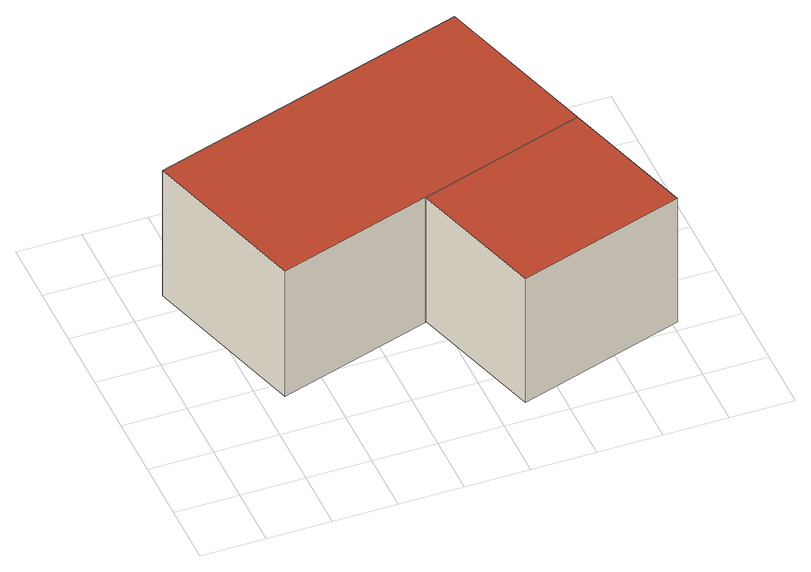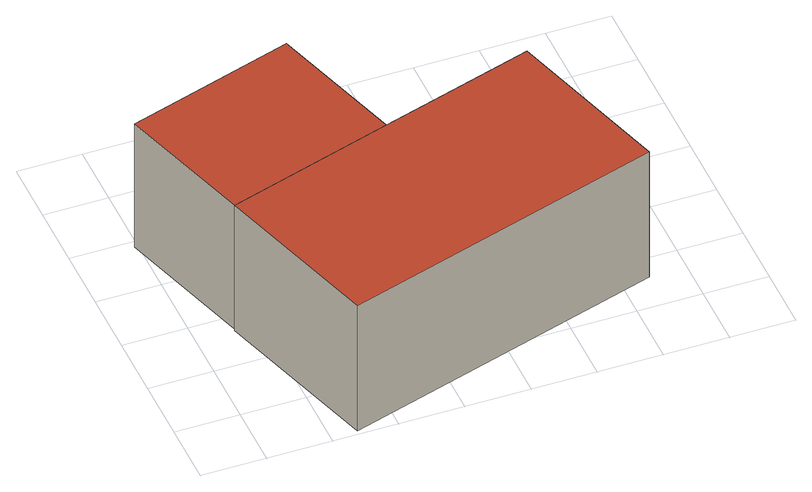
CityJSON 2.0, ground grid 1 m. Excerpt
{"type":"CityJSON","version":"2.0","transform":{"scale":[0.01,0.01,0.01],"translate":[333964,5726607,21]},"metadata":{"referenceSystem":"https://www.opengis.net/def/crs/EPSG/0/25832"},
"CityObjects":{
"building1":{"type":"Building","attributes":{"Geometrietyp2DReferenz":"3000","Gemeindeschluessel":"05170048","function":"31001_2463","roofType":"1000","measuredHeight":2.33},"address":[{"country":"Germany","locality":"Wesel","thoroughfareNumber":"1","thoroughfareName":"In der Aue"}],"geometry":[{"type":"Solid","lod":"2","boundaries":[[[[0,1,2,3]],[[4,5,1,0]],[[6,7,5,4]],[[8,9,7,6]],[[3,2,9,8]],[[6,4,0,3,8]],[[1,5,7,9,2]]]],"semantics":{"surfaces":[{"type":"WallSurface"},{"type":"RoofSurface"},{"type":"GroundSurface"}],"values":[[0,0,0,0,0,1,2]]}}]},
"building2":{"type":"Building","attributes":{"Geometrietyp2DReferenz":"3000","Gemeindeschluessel":"05170048","function":"31001_3200","roofType":"1000","measuredHeight":2.3},"address":[{"country":"Germany","locality":"Wesel","thoroughfareNumber":"1","thoroughfareName":"In der Aue"}],"geometry":[{"type":"Solid","lod":"2","boundaries":[[[[10,11,12,6]],[[13,14,11,10]],[[8,15,14,13]],[[6,12,15,8]],[[13,10,6,8]],[[11,14,15,12]]]],"semantics":{"surfaces":[{"type":"WallSurface"},{"type":"RoofSurface"},{"type":"GroundSurface"}],"values":[[0,0,0,0,1,2]]}}]}
},
"vertices":[
[57,437,310],[57,437,77],[137,173,77],[137,173,310],[560,592,310],[560,592,77],[641,328,310],[641,328,77],[379,247,310],[379,247,77],
[707,114,310],[707,114,80],[641,328,80],[445,33,310],[445,33,80],[379,247,80]
]}
